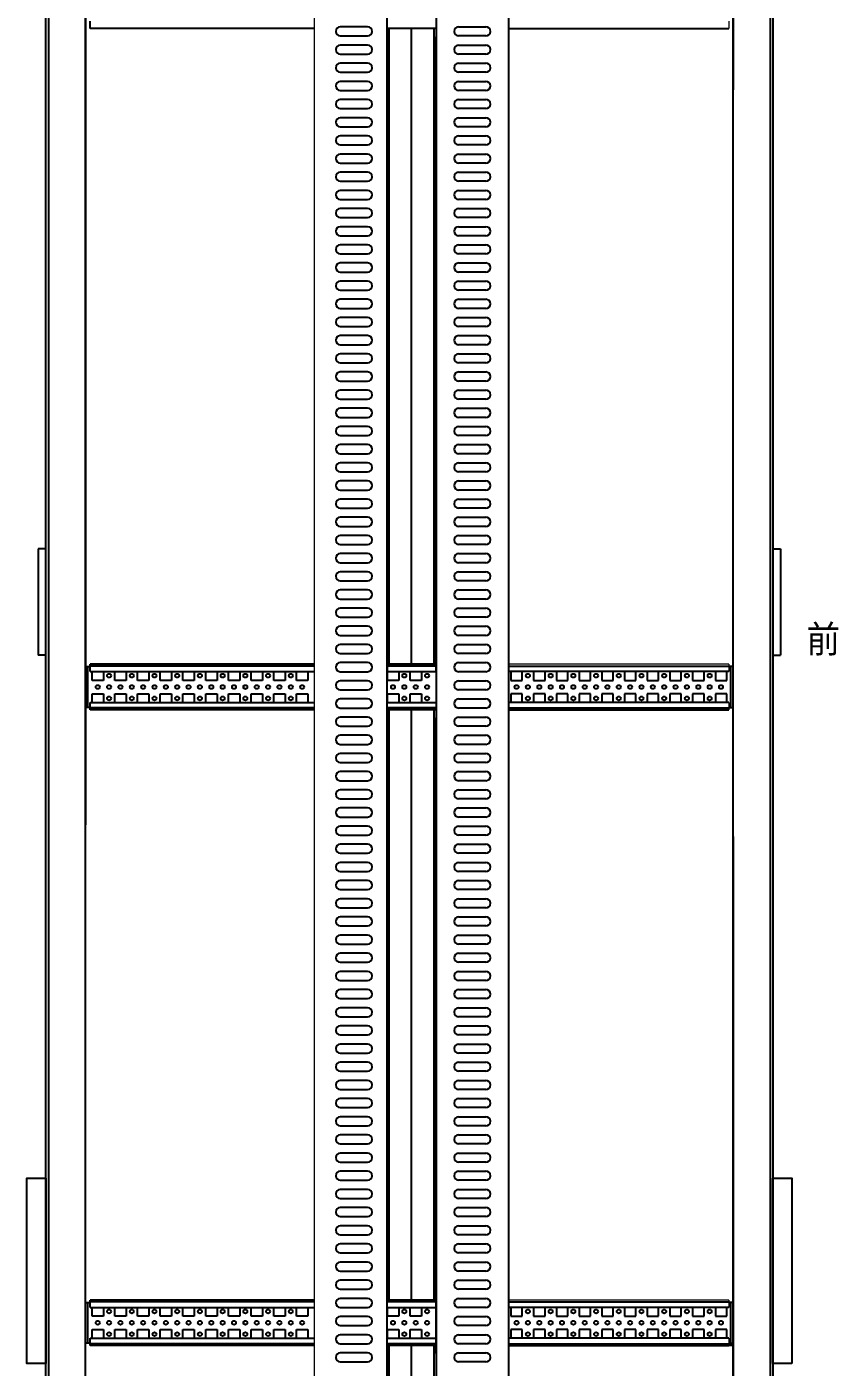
# Model space of a CAD drawing. Extents: x 81444 to 119867, y -54816 to -29062.
# Drawn here: x 103275 to 104168, y -31572 to -30096 of the extents above; entities that cross this region are included whole.
import ezdxf

# ---------------------------------------------------------------- set-up
doc = ezdxf.new("R2010")
doc.units = 0
doc.header["$LTSCALE"] = 100
doc.header["$MEASUREMENT"] = 0
doc.layers.add('CLOUD_LAYER', color=6, linetype='Continuous')
doc.layers.add('PANEL', color=7, linetype='Continuous')
doc.layers.add('细实线', color=7, linetype='Continuous', lineweight=20)
doc.styles.add('HZ', font='arial.ttf', dxfattribs={"width": 0.7})

msp = doc.modelspace()

# ---------------------------------------------------------------- linework, layer by layer
at = {"color": 7, "linetype": 'Continuous'}
for p, q in [((103671.6, -31604.2), (103671.6, -29859.2)), ((103344.7, -30098.2), (103344.7, -30090.2)), ((103523.7, -30098.2), (103344.7, -30098.2)), ((103591.6, -30098.2), (103523.7, -30098.2)), ((103650.2, -30096.3), (103620.2, -30096.3)), ((103620.2, -30106.3), (103650.2, -30106.3)), ((103725.6, -30098.2), (103671.6, -30098.2)), ((103671.6, -30107.2), (103671.6, -30807.2)), ((103673.6, -30098.2), (103673.6, -30798.2)), ((103698.6, -30798.2), (103698.6, -30098.2)), ((103698.6, -30798.2), (103698.6, -30098.2)), ((103723.6, -30798.2), (103723.6, -30098.2)), ((103725.6, -30807.2), (103725.6, -30107.2)), ((103750.4, -30096.3), (103780.4, -30096.3)), ((103780.4, -30106.3), (103750.4, -30106.3)), ((103805.6, -30098.2), (104047.8, -30098.2)), ((103650.2, -30116.3), (103620.2, -30116.3)), ((103750.4, -30116.3), (103780.4, -30116.3)), ((103620.2, -30126.3), (103650.2, -30126.3)), ((103650.2, -30136.3), (103620.2, -30136.3)), ((103780.4, -30126.3), (103750.4, -30126.3)), ((103750.4, -30136.3), (103780.4, -30136.3)), ((103620.2, -30146.3), (103650.2, -30146.3)), ((103780.4, -30146.3), (103750.4, -30146.3)), ((103650.2, -30156.3), (103620.2, -30156.3)), ((103620.2, -30166.3), (103650.2, -30166.3)), ((103750.4, -30156.3), (103780.4, -30156.3)), ((103780.4, -30166.3), (103750.4, -30166.3)), ((103650.2, -30176.3), (103620.2, -30176.3)), ((103750.4, -30176.3), (103780.4, -30176.3)), ((103620.2, -30186.3), (103650.2, -30186.3)), ((103780.4, -30186.3), (103750.4, -30186.3)), ((103650.2, -30196.3), (103620.2, -30196.3)), ((103620.2, -30206.3), (103650.2, -30206.3)), ((103750.4, -30196.3), (103780.4, -30196.3)), ((103780.4, -30206.3), (103750.4, -30206.3)), ((103650.2, -30216.3), (103620.2, -30216.3)), ((103750.4, -30216.3), (103780.4, -30216.3)), ((103620.2, -30226.3), (103650.2, -30226.3)), ((103650.2, -30236.3), (103620.2, -30236.3)), ((103780.4, -30226.3), (103750.4, -30226.3)), ((103750.4, -30236.3), (103780.4, -30236.3)), ((103620.2, -30246.3), (103650.2, -30246.3)), ((103780.4, -30246.3), (103750.4, -30246.3)), ((103650.2, -30256.3), (103620.2, -30256.3)), ((103620.2, -30266.3), (103650.2, -30266.3)), ((103750.4, -30256.3), (103780.4, -30256.3)), ((103780.4, -30266.3), (103750.4, -30266.3)), ((103650.2, -30276.3), (103620.2, -30276.3)), ((103750.4, -30276.3), (103780.4, -30276.3)), ((103620.2, -30286.3), (103650.2, -30286.3)), ((103650.2, -30296.3), (103620.2, -30296.3)), ((103780.4, -30286.3), (103750.4, -30286.3)), ((103750.4, -30296.3), (103780.4, -30296.3)), ((103620.2, -30306.3), (103650.2, -30306.3)), ((103780.4, -30306.3), (103750.4, -30306.3)), ((103650.2, -30316.3), (103620.2, -30316.3)), ((103620.2, -30326.3), (103650.2, -30326.3)), ((103750.4, -30316.3), (103780.4, -30316.3)), ((103780.4, -30326.3), (103750.4, -30326.3)), ((103650.2, -30336.3), (103620.2, -30336.3)), ((103750.4, -30336.3), (103780.4, -30336.3)), ((103620.2, -30346.3), (103650.2, -30346.3)), ((103650.2, -30356.3), (103620.2, -30356.3)), ((103780.4, -30346.3), (103750.4, -30346.3)), ((103750.4, -30356.3), (103780.4, -30356.3)), ((103620.2, -30366.3), (103650.2, -30366.3)), ((103780.4, -30366.3), (103750.4, -30366.3)), ((103650.2, -30376.3), (103620.2, -30376.3)), ((103620.2, -30386.3), (103650.2, -30386.3)), ((103750.4, -30376.3), (103780.4, -30376.3)), ((103780.4, -30386.3), (103750.4, -30386.3)), ((103650.2, -30396.3), (103620.2, -30396.3)), ((103750.4, -30396.3), (103780.4, -30396.3)), ((103620.2, -30406.3), (103650.2, -30406.3)), ((103650.2, -30416.3), (103620.2, -30416.3)), ((103780.4, -30406.3), (103750.4, -30406.3)), ((103750.4, -30416.3), (103780.4, -30416.3)), ((103620.2, -30426.3), (103650.2, -30426.3)), ((103780.4, -30426.3), (103750.4, -30426.3)), ((103650.2, -30436.3), (103620.2, -30436.3)), ((103620.2, -30446.3), (103650.2, -30446.3)), ((103750.4, -30436.3), (103780.4, -30436.3)), ((103780.4, -30446.3), (103750.4, -30446.3)), ((103650.2, -30456.3), (103620.2, -30456.3)), ((103750.4, -30456.3), (103780.4, -30456.3)), ((103620.2, -30466.3), (103650.2, -30466.3)), ((103650.2, -30476.3), (103620.2, -30476.3)), ((103780.4, -30466.3), (103750.4, -30466.3)), ((103750.4, -30476.3), (103780.4, -30476.3)), ((103620.2, -30486.3), (103650.2, -30486.3)), ((103780.4, -30486.3), (103750.4, -30486.3)), ((103650.2, -30496.3), (103620.2, -30496.3)), ((103750.4, -30496.3), (103780.4, -30496.3)), ((103620.2, -30506.3), (103650.2, -30506.3)), ((103650.2, -30516.3), (103620.2, -30516.3)), ((103780.4, -30506.3), (103750.4, -30506.3)), ((103750.4, -30516.3), (103780.4, -30516.3)), ((103620.2, -30526.3), (103650.2, -30526.3)), ((103780.4, -30526.3), (103750.4, -30526.3)), ((103650.2, -30536.3), (103620.2, -30536.3)), ((103620.2, -30546.3), (103650.2, -30546.3)), ((103750.4, -30536.3), (103780.4, -30536.3)), ((103780.4, -30546.3), (103750.4, -30546.3)), ((103650.2, -30556.3), (103620.2, -30556.3)), ((103750.4, -30556.3), (103780.4, -30556.3)), ((103620.2, -30566.3), (103650.2, -30566.3)), ((103650.2, -30576.3), (103620.2, -30576.3)), ((103780.4, -30566.3), (103750.4, -30566.3)), ((103750.4, -30576.3), (103780.4, -30576.3)), ((103620.2, -30586.3), (103650.2, -30586.3)), ((103780.4, -30586.3), (103750.4, -30586.3)), ((103650.2, -30596.3), (103620.2, -30596.3)), ((103620.2, -30606.3), (103650.2, -30606.3)), ((103750.4, -30596.3), (103780.4, -30596.3)), ((103780.4, -30606.3), (103750.4, -30606.3)), ((103650.2, -30616.3), (103620.2, -30616.3)), ((103750.4, -30616.3), (103780.4, -30616.3)), ((103620.2, -30626.3), (103650.2, -30626.3)), ((103650.2, -30636.3), (103620.2, -30636.3)), ((103780.4, -30626.3), (103750.4, -30626.3)), ((103750.4, -30636.3), (103780.4, -30636.3)), ((103620.2, -30646.3), (103650.2, -30646.3)), ((103780.4, -30646.3), (103750.4, -30646.3)), ((103650.2, -30656.3), (103620.2, -30656.3)), ((103620.2, -30666.3), (103650.2, -30666.3)), ((103750.4, -30656.3), (103780.4, -30656.3)), ((103780.4, -30666.3), (103750.4, -30666.3)), ((103650.2, -30676.3), (103620.2, -30676.3)), ((103750.4, -30676.3), (103780.4, -30676.3)), ((103620.2, -30686.3), (103650.2, -30686.3)), ((103650.2, -30696.3), (103620.2, -30696.3)), ((103780.4, -30686.3), (103750.4, -30686.3)), ((103750.4, -30696.3), (103780.4, -30696.3)), ((103620.2, -30706.3), (103650.2, -30706.3)), ((103780.4, -30706.3), (103750.4, -30706.3)), ((103650.2, -30716.3), (103620.2, -30716.3)), ((103620.2, -30726.3), (103650.2, -30726.3)), ((103750.4, -30716.3), (103780.4, -30716.3)), ((103780.4, -30726.3), (103750.4, -30726.3)), ((103650.2, -30736.3), (103620.2, -30736.3)), ((103750.4, -30736.3), (103780.4, -30736.3)), ((103620.2, -30746.3), (103650.2, -30746.3)), ((103650.2, -30756.3), (103620.2, -30756.3)), ((103780.4, -30746.3), (103750.4, -30746.3)), ((103750.4, -30756.3), (103780.4, -30756.3)), ((103620.2, -30766.3), (103650.2, -30766.3)), ((103780.4, -30766.3), (103750.4, -30766.3)), ((103650.2, -30776.3), (103620.2, -30776.3)), ((103620.2, -30786.3), (103650.2, -30786.3)), ((103750.4, -30776.3), (103780.4, -30776.3)), ((103780.4, -30786.3), (103750.4, -30786.3)), ((103339.7, -30800.7), (103344.7, -30800.7)), ((103342.2, -30845.7), (103342.2, -30800.7)), ((103523.7, -30798.2), (103344.7, -30798.2)), ((103344.7, -30806.2), (103344.7, -30798.2)), ((103523.7, -30800.2), (103344.7, -30800.2)), ((103591.6, -30798.2), (103523.7, -30798.2)), ((103591.6, -30800.2), (103523.7, -30800.2)), ((103650.2, -30796.3), (103620.2, -30796.3)), ((103725.6, -30798.2), (103671.6, -30798.2)), ((103725.6, -30800.2), (103671.6, -30800.2)), ((103750.4, -30796.3), (103780.4, -30796.3)), ((103805.6, -30800.2), (104047.8, -30800.2)), ((104052.7, -30800.7), (104047.7, -30800.7)), ((104050.2, -30845.7), (104050.2, -30800.7)), ((103344.7, -30806.2), (103523.7, -30806.2)), ((103347, -30816), (103347, -30806.2)), ((103359.5, -30816), (103347, -30816)), ((103359.5, -30806.2), (103359.5, -30816)), ((103372, -30816), (103372, -30806.2)), ((103384.5, -30816), (103372, -30816)), ((103384.5, -30806.2), (103384.5, -30816)), ((103397, -30816), (103397, -30806.2)), ((103409.5, -30816), (103397, -30816)), ((103409.5, -30806.2), (103409.5, -30816)), ((103422, -30816), (103422, -30806.2)), ((103434.5, -30816), (103422, -30816)), ((103434.5, -30806.2), (103434.5, -30816)), ((103447, -30816), (103447, -30806.2)), ((103459.5, -30816), (103447, -30816)), ((103459.5, -30806.2), (103459.5, -30816)), ((103472, -30816), (103472, -30806.2)), ((103484.5, -30816), (103472, -30816)), ((103484.5, -30806.2), (103484.5, -30816)), ((103497, -30816), (103497, -30806.2)), ((103509.5, -30816), (103497, -30816)), ((103509.5, -30806.2), (103509.5, -30816)), ((103522, -30816), (103522, -30806.2)), ((103534.5, -30816), (103522, -30816)), ((103523.7, -30806.2), (103591.6, -30806.2)), ((103534.5, -30806.2), (103534.5, -30816)), ((103547, -30816), (103547, -30806.2)), ((103559.5, -30816), (103547, -30816)), ((103559.5, -30806.2), (103559.5, -30816)), ((103572, -30816), (103572, -30806.2)), ((103584.5, -30816), (103572, -30816)), ((103584.5, -30806.2), (103584.5, -30816)), ((103620.2, -30806.3), (103650.2, -30806.3)), ((103671.6, -30806.2), (103725.6, -30806.2)), ((103672, -30816), (103672, -30806.2)), ((103684.5, -30816), (103672, -30816)), ((103684.5, -30806.2), (103684.5, -30816)), ((103697, -30816), (103697, -30806.2)), ((103709.5, -30816), (103697, -30816)), ((103709.5, -30806.2), (103709.5, -30816)), ((103780.4, -30806.3), (103750.4, -30806.3)), ((104047.7, -30806.2), (103805.6, -30806.2)), ((103808, -30806.2), (103808, -30816)), ((103808, -30816), (103820.5, -30816)), ((103820.5, -30816), (103820.5, -30806.2)), ((103833, -30806.2), (103833, -30816)), ((103833, -30816), (103845.5, -30816)), ((103845.5, -30816), (103845.5, -30806.2)), ((103858, -30806.2), (103858, -30816)), ((103858, -30816), (103870.5, -30816)), ((103870.5, -30816), (103870.5, -30806.2)), ((103883, -30806.2), (103883, -30816)), ((103883, -30816), (103895.5, -30816)), ((103895.5, -30816), (103895.5, -30806.2)), ((103908, -30806.2), (103908, -30816)), ((103908, -30816), (103920.5, -30816)), ((103920.5, -30816), (103920.5, -30806.2)), ((103933, -30806.2), (103933, -30816)), ((103933, -30816), (103945.5, -30816)), ((103945.5, -30816), (103945.5, -30806.2)), ((103958, -30806.2), (103958, -30816)), ((103958, -30816), (103970.5, -30816)), ((103970.5, -30816), (103970.5, -30806.2)), ((103983, -30806.2), (103983, -30816)), ((103983, -30816), (103995.5, -30816)), ((103995.5, -30816), (103995.5, -30806.2)), ((104008, -30806.2), (104008, -30816)), ((104008, -30816), (104020.5, -30816)), ((104020.5, -30816), (104020.5, -30806.2)), ((104033, -30806.2), (104033, -30816)), ((104033, -30816), (104045.5, -30816)), ((104045.5, -30816), (104045.5, -30806.2)), ((103347, -30830.5), (103359.5, -30830.5)), ((103347, -30840.2), (103347, -30830.5)), ((103359.5, -30830.5), (103359.5, -30840.2)), ((103372, -30830.5), (103384.5, -30830.5)), ((103372, -30840.2), (103372, -30830.5)), ((103384.5, -30830.5), (103384.5, -30840.2)), ((103397, -30830.5), (103409.5, -30830.5)), ((103397, -30840.2), (103397, -30830.5)), ((103409.5, -30830.5), (103409.5, -30840.2)), ((103422, -30830.5), (103434.5, -30830.5)), ((103422, -30840.2), (103422, -30830.5)), ((103434.5, -30830.5), (103434.5, -30840.2)), ((103447, -30830.5), (103459.5, -30830.5)), ((103447, -30840.2), (103447, -30830.5)), ((103459.5, -30830.5), (103459.5, -30840.2)), ((103472, -30830.5), (103484.5, -30830.5)), ((103472, -30840.2), (103472, -30830.5)), ((103484.5, -30830.5), (103484.5, -30840.2)), ((103497, -30830.5), (103509.5, -30830.5)), ((103497, -30840.2), (103497, -30830.5)), ((103509.5, -30830.5), (103509.5, -30840.2)), ((103513.7, -30822.5), (103513.7, -30824)), ((103516.6, -30825.2), (103514.9, -30825.2)), ((103522, -30830.5), (103534.5, -30830.5)), ((103522, -30840.2), (103522, -30830.5)), ((103534.5, -30830.5), (103534.5, -30840.2)), ((103547, -30830.5), (103559.5, -30830.5)), ((103547, -30840.2), (103547, -30830.5)), ((103559.5, -30830.5), (103559.5, -30840.2)), ((103572, -30830.5), (103584.5, -30830.5)), ((103572, -30840.2), (103572, -30830.5)), ((103584.5, -30830.5), (103584.5, -30840.2)), ((103650.2, -30816.3), (103620.2, -30816.3)), ((103620.2, -30826.3), (103650.2, -30826.3)), ((103672, -30830.5), (103684.5, -30830.5)), ((103672, -30840.2), (103672, -30830.5)), ((103684.5, -30830.5), (103684.5, -30840.2)), ((103697, -30830.5), (103709.5, -30830.5)), ((103697, -30840.2), (103697, -30830.5)), ((103709.5, -30830.5), (103709.5, -30840.2)), ((103750.4, -30816.3), (103780.4, -30816.3)), ((103780.4, -30826.3), (103750.4, -30826.3)), ((103820.5, -30830.5), (103808, -30830.5)), ((103808, -30830.5), (103808, -30840.2)), ((103820.5, -30840.2), (103820.5, -30830.5)), ((103845.5, -30830.5), (103833, -30830.5)), ((103833, -30830.5), (103833, -30840.2)), ((103845.5, -30840.2), (103845.5, -30830.5)), ((103870.5, -30830.5), (103858, -30830.5)), ((103858, -30830.5), (103858, -30840.2)), ((103870.5, -30840.2), (103870.5, -30830.5)), ((103895.5, -30830.5), (103883, -30830.5)), ((103883, -30830.5), (103883, -30840.2)), ((103895.5, -30840.2), (103895.5, -30830.5)), ((103920.5, -30830.5), (103908, -30830.5)), ((103908, -30830.5), (103908, -30840.2)), ((103920.5, -30840.2), (103920.5, -30830.5)), ((103945.5, -30830.5), (103933, -30830.5)), ((103933, -30830.5), (103933, -30840.2)), ((103945.5, -30840.2), (103945.5, -30830.5)), ((103970.5, -30830.5), (103958, -30830.5)), ((103958, -30830.5), (103958, -30840.2)), ((103970.5, -30840.2), (103970.5, -30830.5)), ((103995.5, -30830.5), (103983, -30830.5)), ((103983, -30830.5), (103983, -30840.2)), ((103995.5, -30840.2), (103995.5, -30830.5)), ((104020.5, -30830.5), (104008, -30830.5)), ((104008, -30830.5), (104008, -30840.2)), ((104020.5, -30840.2), (104020.5, -30830.5)), ((104045.5, -30830.5), (104033, -30830.5)), ((104033, -30830.5), (104033, -30840.2)), ((104045.5, -30840.2), (104045.5, -30830.5)), ((103344.7, -30840.2), (103523.7, -30840.2)), ((103344.7, -30848.2), (103344.7, -30840.2)), ((103523.7, -30840.2), (103591.6, -30840.2)), ((103650.2, -30836.3), (103620.2, -30836.3)), ((103671.6, -30840.2), (103725.6, -30840.2)), ((103750.4, -30836.3), (103780.4, -30836.3)), ((104047.7, -30840.2), (103805.6, -30840.2)), ((103344.7, -30845.7), (103339.7, -30845.7)), ((103523.7, -30846.2), (103344.7, -30846.2)), ((103523.7, -30848.2), (103344.7, -30848.2)), ((103591.6, -30846.2), (103523.7, -30846.2)), ((103591.6, -30848.2), (103523.7, -30848.2)), ((103620.2, -30846.3), (103650.2, -30846.3)), ((103650.2, -30856.3), (103620.2, -30856.3)), ((103725.6, -30846.2), (103671.6, -30846.2)), ((103725.6, -30848.2), (103671.6, -30848.2)), ((103673.6, -30848.2), (103673.6, -31498.2)), ((103698.6, -31498.2), (103698.6, -30848.2)), ((103723.6, -31498.2), (103723.6, -30848.2)), ((103725.6, -31557.2), (103725.6, -30857.2)), ((103780.4, -30846.3), (103750.4, -30846.3)), ((103750.4, -30856.3), (103780.4, -30856.3)), ((103805.6, -30846.2), (104047.8, -30846.2)), ((103805.6, -30848.2), (104047.8, -30848.2)), ((104047.7, -30845.7), (104052.7, -30845.7)), ((103620.2, -30866.3), (103650.2, -30866.3)), ((103780.4, -30866.3), (103750.4, -30866.3)), ((103650.2, -30876.3), (103620.2, -30876.3)), ((103620.2, -30886.3), (103650.2, -30886.3)), ((103750.4, -30876.3), (103780.4, -30876.3)), ((103780.4, -30886.3), (103750.4, -30886.3)), ((103650.2, -30896.3), (103620.2, -30896.3)), ((103698.6, -31498.2), (103698.6, -30904.2)), ((103750.4, -30896.3), (103780.4, -30896.3)), ((103620.2, -30906.3), (103650.2, -30906.3)), ((103650.2, -30916.3), (103620.2, -30916.3)), ((103780.4, -30906.3), (103750.4, -30906.3)), ((103750.4, -30916.3), (103780.4, -30916.3)), ((103620.2, -30926.3), (103650.2, -30926.3)), ((103780.4, -30926.3), (103750.4, -30926.3)), ((103650.2, -30936.3), (103620.2, -30936.3)), ((103620.2, -30946.3), (103650.2, -30946.3)), ((103750.4, -30936.3), (103780.4, -30936.3)), ((103780.4, -30946.3), (103750.4, -30946.3)), ((103650.2, -30956.3), (103620.2, -30956.3)), ((103750.4, -30956.3), (103780.4, -30956.3)), ((103620.2, -30966.3), (103650.2, -30966.3)), ((103650.2, -30976.3), (103620.2, -30976.3)), ((103780.4, -30966.3), (103750.4, -30966.3)), ((103750.4, -30976.3), (103780.4, -30976.3)), ((103620.2, -30986.3), (103650.2, -30986.3)), ((103780.4, -30986.3), (103750.4, -30986.3)), ((103650.2, -30996.3), (103620.2, -30996.3)), ((103620.2, -31006.3), (103650.2, -31006.3)), ((103750.4, -30996.3), (103780.4, -30996.3)), ((103780.4, -31006.3), (103750.4, -31006.3)), ((103650.2, -31016.3), (103620.2, -31016.3)), ((103750.4, -31016.3), (103780.4, -31016.3)), ((103620.2, -31026.3), (103650.2, -31026.3)), ((103650.2, -31036.3), (103620.2, -31036.3)), ((103780.4, -31026.3), (103750.4, -31026.3)), ((103750.4, -31036.3), (103780.4, -31036.3)), ((103620.2, -31046.3), (103650.2, -31046.3)), ((103780.4, -31046.3), (103750.4, -31046.3)), ((103650.2, -31056.3), (103620.2, -31056.3)), ((103620.2, -31066.3), (103650.2, -31066.3)), ((103750.4, -31056.3), (103780.4, -31056.3)), ((103780.4, -31066.3), (103750.4, -31066.3)), ((103650.2, -31076.3), (103620.2, -31076.3)), ((103750.4, -31076.3), (103780.4, -31076.3)), ((103620.2, -31086.3), (103650.2, -31086.3)), ((103650.2, -31096.3), (103620.2, -31096.3)), ((103780.4, -31086.3), (103750.4, -31086.3)), ((103750.4, -31096.3), (103780.4, -31096.3)), ((103620.2, -31106.3), (103650.2, -31106.3)), ((103780.4, -31106.3), (103750.4, -31106.3)), ((103650.2, -31116.3), (103620.2, -31116.3)), ((103750.4, -31116.3), (103780.4, -31116.3)), ((103620.2, -31126.3), (103650.2, -31126.3)), ((103650.2, -31136.3), (103620.2, -31136.3)), ((103780.4, -31126.3), (103750.4, -31126.3)), ((103750.4, -31136.3), (103780.4, -31136.3)), ((103620.2, -31146.3), (103650.2, -31146.3)), ((103780.4, -31146.3), (103750.4, -31146.3)), ((103650.2, -31156.3), (103620.2, -31156.3)), ((103620.2, -31166.3), (103650.2, -31166.3)), ((103750.4, -31156.3), (103780.4, -31156.3)), ((103780.4, -31166.3), (103750.4, -31166.3)), ((103650.2, -31176.3), (103620.2, -31176.3)), ((103750.4, -31176.3), (103780.4, -31176.3)), ((103620.2, -31186.3), (103650.2, -31186.3)), ((103650.2, -31196.3), (103620.2, -31196.3)), ((103780.4, -31186.3), (103750.4, -31186.3)), ((103750.4, -31196.3), (103780.4, -31196.3)), ((103620.2, -31206.3), (103650.2, -31206.3)), ((103780.4, -31206.3), (103750.4, -31206.3)), ((103650.2, -31216.3), (103620.2, -31216.3)), ((103620.2, -31226.3), (103650.2, -31226.3)), ((103750.4, -31216.3), (103780.4, -31216.3)), ((103780.4, -31226.3), (103750.4, -31226.3)), ((103650.2, -31236.3), (103620.2, -31236.3)), ((103750.4, -31236.3), (103780.4, -31236.3)), ((103620.2, -31246.3), (103650.2, -31246.3)), ((103650.2, -31256.3), (103620.2, -31256.3)), ((103780.4, -31246.3), (103750.4, -31246.3)), ((103750.4, -31256.3), (103780.4, -31256.3)), ((103620.2, -31266.3), (103650.2, -31266.3)), ((103780.4, -31266.3), (103750.4, -31266.3)), ((103650.2, -31276.3), (103620.2, -31276.3)), ((103620.2, -31286.3), (103650.2, -31286.3)), ((103750.4, -31276.3), (103780.4, -31276.3)), ((103780.4, -31286.3), (103750.4, -31286.3)), ((103650.2, -31296.3), (103620.2, -31296.3)), ((103750.4, -31296.3), (103780.4, -31296.3)), ((103620.2, -31306.3), (103650.2, -31306.3)), ((103650.2, -31316.3), (103620.2, -31316.3)), ((103780.4, -31306.3), (103750.4, -31306.3)), ((103750.4, -31316.3), (103780.4, -31316.3)), ((103620.2, -31326.3), (103650.2, -31326.3)), ((103780.4, -31326.3), (103750.4, -31326.3)), ((103650.2, -31336.3), (103620.2, -31336.3)), ((103620.2, -31346.3), (103650.2, -31346.3)), ((103750.4, -31336.3), (103780.4, -31336.3)), ((103780.4, -31346.3), (103750.4, -31346.3)), ((103650.2, -31356.3), (103620.2, -31356.3)), ((103750.4, -31356.3), (103780.4, -31356.3)), ((103620.2, -31366.3), (103650.2, -31366.3)), ((103650.2, -31376.3), (103620.2, -31376.3)), ((103780.4, -31366.3), (103750.4, -31366.3)), ((103750.4, -31376.3), (103780.4, -31376.3)), ((103620.2, -31386.3), (103650.2, -31386.3)), ((103780.4, -31386.3), (103750.4, -31386.3)), ((103650.2, -31396.3), (103620.2, -31396.3)), ((103620.2, -31406.3), (103650.2, -31406.3)), ((103750.4, -31396.3), (103780.4, -31396.3)), ((103780.4, -31406.3), (103750.4, -31406.3)), ((103650.2, -31416.3), (103620.2, -31416.3)), ((103750.4, -31416.3), (103780.4, -31416.3)), ((103620.2, -31426.3), (103650.2, -31426.3)), ((103780.4, -31426.3), (103750.4, -31426.3)), ((103650.2, -31436.3), (103620.2, -31436.3)), ((103620.2, -31446.3), (103650.2, -31446.3)), ((103750.4, -31436.3), (103780.4, -31436.3)), ((103780.4, -31446.3), (103750.4, -31446.3)), ((103650.2, -31456.3), (103620.2, -31456.3)), ((103750.4, -31456.3), (103780.4, -31456.3)), ((103620.2, -31466.3), (103650.2, -31466.3)), ((103650.2, -31476.3), (103620.2, -31476.3)), ((103780.4, -31466.3), (103750.4, -31466.3)), ((103750.4, -31476.3), (103780.4, -31476.3)), ((103620.2, -31486.3), (103650.2, -31486.3)), ((103780.4, -31486.3), (103750.4, -31486.3)), ((103339.7, -31500.7), (103344.7, -31500.7)), ((103342.2, -31545.7), (103342.2, -31500.7)), ((103523.7, -31498.2), (103344.7, -31498.2)), ((103344.7, -31506.2), (103344.7, -31498.2)), ((103523.7, -31500.2), (103344.7, -31500.2)), ((103344.7, -31506.2), (103523.7, -31506.2)), ((103347, -31516), (103347, -31506.2)), ((103359.5, -31506.2), (103359.5, -31516)), ((103372, -31516), (103372, -31506.2)), ((103384.5, -31506.2), (103384.5, -31516)), ((103397, -31516), (103397, -31506.2)), ((103409.5, -31506.2), (103409.5, -31516)), ((103422, -31516), (103422, -31506.2)), ((103434.5, -31506.2), (103434.5, -31516)), ((103447, -31516), (103447, -31506.2)), ((103459.5, -31506.2), (103459.5, -31516)), ((103472, -31516), (103472, -31506.2)), ((103484.5, -31506.2), (103484.5, -31516)), ((103497, -31516), (103497, -31506.2)), ((103509.5, -31506.2), (103509.5, -31516)), ((103522, -31516), (103522, -31506.2)), ((103591.6, -31498.2), (103523.7, -31498.2)), ((103591.6, -31500.2), (103523.7, -31500.2)), ((103523.7, -31506.2), (103591.6, -31506.2)), ((103534.5, -31506.2), (103534.5, -31516)), ((103547, -31516), (103547, -31506.2)), ((103559.5, -31506.2), (103559.5, -31516)), ((103572, -31516), (103572, -31506.2)), ((103584.5, -31506.2), (103584.5, -31516)), ((103650.2, -31496.3), (103620.2, -31496.3)), ((103620.2, -31506.3), (103650.2, -31506.3)), ((103725.6, -31498.2), (103671.6, -31498.2)), ((103725.6, -31500.2), (103671.6, -31500.2)), ((103671.6, -31506.2), (103725.6, -31506.2)), ((103672, -31516), (103672, -31506.2)), ((103684.5, -31506.2), (103684.5, -31516)), ((103697, -31516), (103697, -31506.2)), ((103709.5, -31506.2), (103709.5, -31516)), ((103750.4, -31496.3), (103780.4, -31496.3)), ((103780.4, -31506.3), (103750.4, -31506.3)), ((103805.6, -31500.2), (104047.8, -31500.2)), ((104047.7, -31506.2), (103805.6, -31506.2)), ((103808, -31506.2), (103808, -31516)), ((103820.5, -31516), (103820.5, -31506.2)), ((103833, -31506.2), (103833, -31516)), ((103845.5, -31516), (103845.5, -31506.2)), ((103858, -31506.2), (103858, -31516)), ((103870.5, -31516), (103870.5, -31506.2)), ((103883, -31506.2), (103883, -31516)), ((103895.5, -31516), (103895.5, -31506.2)), ((103908, -31506.2), (103908, -31516)), ((103920.5, -31516), (103920.5, -31506.2)), ((103933, -31506.2), (103933, -31516)), ((103945.5, -31516), (103945.5, -31506.2)), ((103958, -31506.2), (103958, -31516)), ((103970.5, -31516), (103970.5, -31506.2)), ((103983, -31506.2), (103983, -31516)), ((103995.5, -31516), (103995.5, -31506.2)), ((104008, -31506.2), (104008, -31516)), ((104020.5, -31516), (104020.5, -31506.2)), ((104033, -31506.2), (104033, -31516)), ((104045.5, -31516), (104045.5, -31506.2)), ((104052.7, -31500.7), (104047.7, -31500.7)), ((104050.2, -31545.7), (104050.2, -31500.7)), ((103359.5, -31516), (103347, -31516)), ((103384.5, -31516), (103372, -31516)), ((103409.5, -31516), (103397, -31516)), ((103434.5, -31516), (103422, -31516)), ((103459.5, -31516), (103447, -31516)), ((103484.5, -31516), (103472, -31516)), ((103509.5, -31516), (103497, -31516)), ((103513.7, -31522.5), (103513.7, -31524)), ((103534.5, -31516), (103522, -31516)), ((103559.5, -31516), (103547, -31516)), ((103584.5, -31516), (103572, -31516)), ((103650.2, -31516.3), (103620.2, -31516.3)), ((103684.5, -31516), (103672, -31516)), ((103709.5, -31516), (103697, -31516)), ((103750.4, -31516.3), (103780.4, -31516.3)), ((103808, -31516), (103820.5, -31516)), ((103833, -31516), (103845.5, -31516)), ((103858, -31516), (103870.5, -31516)), ((103883, -31516), (103895.5, -31516)), ((103908, -31516), (103920.5, -31516)), ((103933, -31516), (103945.5, -31516)), ((103958, -31516), (103970.5, -31516)), ((103983, -31516), (103995.5, -31516)), ((104008, -31516), (104020.5, -31516)), ((104033, -31516), (104045.5, -31516)), ((103347, -31530.5), (103359.5, -31530.5)), ((103347, -31540.2), (103347, -31530.5)), ((103359.5, -31530.5), (103359.5, -31540.2)), ((103372, -31530.5), (103384.5, -31530.5)), ((103372, -31540.2), (103372, -31530.5)), ((103384.5, -31530.5), (103384.5, -31540.2)), ((103397, -31530.5), (103409.5, -31530.5)), ((103397, -31540.2), (103397, -31530.5)), ((103409.5, -31530.5), (103409.5, -31540.2)), ((103422, -31530.5), (103434.5, -31530.5)), ((103422, -31540.2), (103422, -31530.5)), ((103434.5, -31530.5), (103434.5, -31540.2)), ((103447, -31530.5), (103459.5, -31530.5)), ((103447, -31540.2), (103447, -31530.5)), ((103459.5, -31530.5), (103459.5, -31540.2)), ((103472, -31530.5), (103484.5, -31530.5)), ((103472, -31540.2), (103472, -31530.5)), ((103484.5, -31530.5), (103484.5, -31540.2)), ((103497, -31530.5), (103509.5, -31530.5)), ((103497, -31540.2), (103497, -31530.5)), ((103509.5, -31530.5), (103509.5, -31540.2)), ((103516.6, -31525.2), (103514.9, -31525.2)), ((103522, -31530.5), (103534.5, -31530.5)), ((103522, -31540.2), (103522, -31530.5)), ((103534.5, -31530.5), (103534.5, -31540.2)), ((103547, -31530.5), (103559.5, -31530.5)), ((103547, -31540.2), (103547, -31530.5)), ((103559.5, -31530.5), (103559.5, -31540.2)), ((103572, -31530.5), (103584.5, -31530.5)), ((103572, -31540.2), (103572, -31530.5)), ((103584.5, -31530.5), (103584.5, -31540.2)), ((103620.2, -31526.3), (103650.2, -31526.3)), ((103650.2, -31536.3), (103620.2, -31536.3)), ((103672, -31530.5), (103684.5, -31530.5)), ((103672, -31540.2), (103672, -31530.5)), ((103684.5, -31530.5), (103684.5, -31540.2)), ((103697, -31530.5), (103709.5, -31530.5)), ((103697, -31540.2), (103697, -31530.5)), ((103709.5, -31530.5), (103709.5, -31540.2)), ((103780.4, -31526.3), (103750.4, -31526.3)), ((103750.4, -31536.3), (103780.4, -31536.3)), ((103820.5, -31530.5), (103808, -31530.5)), ((103808, -31530.5), (103808, -31540.2)), ((103820.5, -31540.2), (103820.5, -31530.5)), ((103845.5, -31530.5), (103833, -31530.5)), ((103833, -31530.5), (103833, -31540.2)), ((103845.5, -31540.2), (103845.5, -31530.5)), ((103870.5, -31530.5), (103858, -31530.5)), ((103858, -31530.5), (103858, -31540.2)), ((103870.5, -31540.2), (103870.5, -31530.5)), ((103895.5, -31530.5), (103883, -31530.5)), ((103883, -31530.5), (103883, -31540.2)), ((103895.5, -31540.2), (103895.5, -31530.5)), ((103920.5, -31530.5), (103908, -31530.5)), ((103908, -31530.5), (103908, -31540.2)), ((103920.5, -31540.2), (103920.5, -31530.5)), ((103945.5, -31530.5), (103933, -31530.5)), ((103933, -31530.5), (103933, -31540.2)), ((103945.5, -31540.2), (103945.5, -31530.5)), ((103970.5, -31530.5), (103958, -31530.5)), ((103958, -31530.5), (103958, -31540.2)), ((103970.5, -31540.2), (103970.5, -31530.5)), ((103995.5, -31530.5), (103983, -31530.5)), ((103983, -31530.5), (103983, -31540.2)), ((103995.5, -31540.2), (103995.5, -31530.5)), ((104020.5, -31530.5), (104008, -31530.5)), ((104008, -31530.5), (104008, -31540.2)), ((104020.5, -31540.2), (104020.5, -31530.5)), ((104045.5, -31530.5), (104033, -31530.5)), ((104033, -31530.5), (104033, -31540.2)), ((104045.5, -31540.2), (104045.5, -31530.5)), ((103344.7, -31545.7), (103339.7, -31545.7)), ((103344.7, -31540.2), (103523.7, -31540.2)), ((103344.7, -31548.2), (103344.7, -31540.2)), ((103523.7, -31546.2), (103344.7, -31546.2)), ((103523.7, -31548.2), (103344.7, -31548.2)), ((103523.7, -31540.2), (103591.6, -31540.2)), ((103591.6, -31546.2), (103523.7, -31546.2)), ((103591.6, -31548.2), (103523.7, -31548.2)), ((103620.2, -31546.3), (103650.2, -31546.3)), ((103671.6, -31540.2), (103725.6, -31540.2)), ((103725.6, -31546.2), (103671.6, -31546.2)), ((103725.6, -31548.2), (103671.6, -31548.2)), ((103673.6, -31548.4), (103673.6, -31604.2)), ((103698.6, -31604.2), (103698.6, -31548.2)), ((103723.6, -31604.2), (103723.6, -31548.3)), ((103780.4, -31546.3), (103750.4, -31546.3)), ((104047.7, -31540.2), (103805.6, -31540.2)), ((103805.6, -31546.2), (104047.8, -31546.2)), ((104052.7, -31548.2), (103805.6, -31548.2)), ((103805.6, -31548.2), (104047.8, -31548.2)), ((104047.7, -31545.7), (104052.7, -31545.7)), ((103650.2, -31556.3), (103620.2, -31556.3)), ((103620.2, -31566.3), (103650.2, -31566.3)), ((103750.4, -31556.3), (103780.4, -31556.3)), ((103780.4, -31566.3), (103750.4, -31566.3))]:
    msp.add_line(p, q, dxfattribs=at)
for p, q in [((103296.2, -30671.2), (103287.7, -30671.2)), ((103287.7, -30671.2), (103287.7, -30788.2)), ((104096.2, -30671.2), (104104.8, -30671.2)), ((104104.8, -30671.2), (104104.8, -30788.2)), ((103296.2, -30788.2), (103287.7, -30788.2)), ((104096.2, -30788.2), (104104.8, -30788.2)), ((103339.7, -31519.1), (103339.7, -31343.7))]:
    msp.add_line(p, q)
at = {"color": 7}
msp.add_lwpolyline([(103805.6, -29804.2), (103725.6, -29804.2), (103725.6, -31604.2), (103805.6, -31604.2)], close=True, dxfattribs=at)
at = {"color": 7, "linetype": 'Continuous'}
for centre in [(103365.7, -30810.7), (103390.7, -30810.7), (103415.7, -30810.7), (103440.7, -30810.7), (103465.7, -30810.7), (103490.7, -30810.7), (103515.7, -30810.7), (103540.7, -30810.7), (103540.7, -30810.7), (103565.7, -30810.7), (103565.7, -30810.7), (103690.7, -30810.7), (103715.7, -30810.7), (103826.7, -30810.7), (103826.7, -30810.7), (103851.7, -30810.7), (103851.7, -30810.7), (103876.7, -30810.7), (103876.7, -30810.7), (103901.7, -30810.7), (103901.7, -30810.7), (103926.7, -30810.7), (103926.7, -30810.7), (103951.7, -30810.7), (103951.7, -30810.7), (103976.7, -30810.7), (103976.7, -30810.7), (104001.7, -30810.7), (104001.7, -30810.7), (104026.7, -30810.7), (104026.7, -30810.7), (103353.2, -30823.2), (103365.7, -30823.2), (103378.2, -30823.2), (103390.7, -30823.2), (103403.2, -30823.2), (103415.7, -30823.2), (103428.2, -30823.2), (103440.7, -30823.2), (103453.2, -30823.2), (103465.7, -30823.2), (103478.2, -30823.2), (103490.7, -30823.2), (103503.2, -30823.2), (103515.7, -30823.2), (103528.2, -30823.2), (103540.7, -30823.2), (103540.7, -30823.2), (103553.2, -30823.2), (103565.7, -30823.2), (103565.7, -30823.2), (103578.2, -30823.2), (103678.2, -30823.2), (103690.7, -30823.2), (103703.2, -30823.2), (103715.7, -30823.2), (103814.2, -30823.2), (103826.7, -30823.2), (103826.7, -30823.2), (103839.2, -30823.2), (103851.7, -30823.2), (103851.7, -30823.2), (103864.2, -30823.2), (103876.7, -30823.2), (103876.7, -30823.2), (103889.2, -30823.2), (103901.7, -30823.2), (103901.7, -30823.2), (103914.2, -30823.2), (103926.7, -30823.2), (103926.7, -30823.2), (103939.2, -30823.2), (103951.7, -30823.2), (103951.7, -30823.2), (103964.2, -30823.2), (103976.7, -30823.2), (103976.7, -30823.2), (103989.2, -30823.2), (104001.7, -30823.2), (104001.7, -30823.2), (104014.2, -30823.2), (104026.7, -30823.2), (104026.7, -30823.2), (104039.2, -30823.2), (103365.7, -30835.7), (103390.7, -30835.7), (103415.7, -30835.7), (103440.7, -30835.7), (103465.7, -30835.7), (103490.7, -30835.7), (103515.7, -30835.7), (103540.7, -30835.7), (103540.7, -30835.7), (103565.7, -30835.7), (103565.7, -30835.7), (103690.7, -30835.7), (103715.7, -30835.7), (103826.7, -30835.7), (103826.7, -30835.7), (103851.7, -30835.7), (103851.7, -30835.7), (103876.7, -30835.7), (103876.7, -30835.7), (103901.7, -30835.7), (103901.7, -30835.7), (103926.7, -30835.7), (103926.7, -30835.7), (103951.7, -30835.7), (103951.7, -30835.7), (103976.7, -30835.7), (103976.7, -30835.7), (104001.7, -30835.7), (104001.7, -30835.7), (104026.7, -30835.7), (104026.7, -30835.7), (103365.7, -31510.7), (103390.7, -31510.7), (103415.7, -31510.7), (103440.7, -31510.7), (103465.7, -31510.7), (103490.7, -31510.7), (103515.7, -31510.7), (103540.7, -31510.7), (103540.7, -31510.7), (103565.7, -31510.7), (103565.7, -31510.7), (103690.7, -31510.7), (103715.7, -31510.7), (103826.7, -31510.7), (103826.7, -31510.7), (103851.7, -31510.7), (103851.7, -31510.7), (103876.7, -31510.7), (103876.7, -31510.7), (103901.7, -31510.7), (103901.7, -31510.7), (103926.7, -31510.7), (103926.7, -31510.7), (103951.7, -31510.7), (103951.7, -31510.7), (103976.7, -31510.7), (103976.7, -31510.7), (104001.7, -31510.7), (104001.7, -31510.7), (104026.7, -31510.7), (104026.7, -31510.7), (103353.2, -31523.2), (103365.7, -31523.2), (103378.2, -31523.2), (103390.7, -31523.2), (103403.2, -31523.2), (103415.7, -31523.2), (103428.2, -31523.2), (103440.7, -31523.2), (103453.2, -31523.2), (103465.7, -31523.2), (103478.2, -31523.2), (103490.7, -31523.2), (103503.2, -31523.2), (103515.7, -31523.2), (103528.2, -31523.2), (103540.7, -31523.2), (103540.7, -31523.2), (103553.2, -31523.2), (103565.7, -31523.2), (103565.7, -31523.2), (103578.2, -31523.2), (103678.2, -31523.2), (103690.7, -31523.2), (103703.2, -31523.2), (103715.7, -31523.2), (103814.2, -31523.2), (103826.7, -31523.2), (103826.7, -31523.2), (103839.2, -31523.2), (103851.7, -31523.2), (103851.7, -31523.2), (103864.2, -31523.2), (103876.7, -31523.2), (103876.7, -31523.2), (103889.2, -31523.2), (103901.7, -31523.2), (103901.7, -31523.2), (103914.2, -31523.2), (103926.7, -31523.2), (103926.7, -31523.2), (103939.2, -31523.2), (103951.7, -31523.2), (103951.7, -31523.2), (103964.2, -31523.2), (103976.7, -31523.2), (103976.7, -31523.2), (103989.2, -31523.2), (104001.7, -31523.2), (104001.7, -31523.2), (104014.2, -31523.2), (104026.7, -31523.2), (104026.7, -31523.2), (104039.2, -31523.2), (103365.7, -31535.7), (103390.7, -31535.7), (103415.7, -31535.7), (103440.7, -31535.7), (103465.7, -31535.7), (103490.7, -31535.7), (103515.7, -31535.7), (103540.7, -31535.7), (103540.7, -31535.7), (103565.7, -31535.7), (103565.7, -31535.7), (103690.7, -31535.7), (103715.7, -31535.7), (103826.7, -31535.7), (103826.7, -31535.7), (103851.7, -31535.7), (103851.7, -31535.7), (103876.7, -31535.7), (103876.7, -31535.7), (103901.7, -31535.7), (103901.7, -31535.7), (103926.7, -31535.7), (103926.7, -31535.7), (103951.7, -31535.7), (103951.7, -31535.7), (103976.7, -31535.7), (103976.7, -31535.7), (104001.7, -31535.7), (104001.7, -31535.7), (104026.7, -31535.7), (104026.7, -31535.7)]:
    msp.add_circle(centre, 2.15, dxfattribs=at)
for centre, radius, start, end in [((103620.2, -30101.3), 5, 90, 270), ((103650.2, -30101.3), 5, 270, 90), ((103750.4, -30101.3), 5, 90, 270), ((103780.4, -30101.3), 5, 270, 90), ((103620.2, -30121.3), 5, 90, 270), ((103650.2, -30121.3), 5, 270, 90), ((103750.4, -30121.3), 5, 90, 270), ((103780.4, -30121.3), 5, 270, 90), ((103620.2, -30141.3), 5, 90, 270), ((103650.2, -30141.3), 5, 270, 90), ((103750.4, -30141.3), 5, 90, 270), ((103780.4, -30141.3), 5, 270, 90), ((103620.2, -30161.3), 5, 90, 270), ((103650.2, -30161.3), 5, 270, 90), ((103750.4, -30161.3), 5, 90, 270), ((103780.4, -30161.3), 5, 270, 90), ((103620.2, -30181.3), 5, 90, 270), ((103650.2, -30181.3), 5, 270, 90), ((103750.4, -30181.3), 5, 90, 270), ((103780.4, -30181.3), 5, 270, 90), ((103620.2, -30201.3), 5, 90, 270), ((103650.2, -30201.3), 5, 270, 90), ((103750.4, -30201.3), 5, 90, 270), ((103780.4, -30201.3), 5, 270, 90), ((103620.2, -30221.3), 5, 90, 270), ((103650.2, -30221.3), 5, 270, 90), ((103750.4, -30221.3), 5, 90, 270), ((103780.4, -30221.3), 5, 270, 90), ((103620.2, -30241.3), 5, 90, 270), ((103650.2, -30241.3), 5, 270, 90), ((103750.4, -30241.3), 5, 90, 270), ((103780.4, -30241.3), 5, 270, 90), ((103620.2, -30261.3), 5, 90, 270), ((103650.2, -30261.3), 5, 270, 90), ((103750.4, -30261.3), 5, 90, 270), ((103780.4, -30261.3), 5, 270, 90), ((103620.2, -30281.3), 5, 90, 270), ((103650.2, -30281.3), 5, 270, 90), ((103750.4, -30281.3), 5, 90, 270), ((103780.4, -30281.3), 5, 270, 90), ((103620.2, -30301.3), 5, 90, 270), ((103650.2, -30301.3), 5, 270, 90), ((103750.4, -30301.3), 5, 90, 270), ((103780.4, -30301.3), 5, 270, 90), ((103620.2, -30321.3), 5, 90, 270), ((103650.2, -30321.3), 5, 270, 90), ((103750.4, -30321.3), 5, 90, 270), ((103780.4, -30321.3), 5, 270, 90), ((103620.2, -30341.3), 5, 90, 270), ((103650.2, -30341.3), 5, 270, 90), ((103750.4, -30341.3), 5, 90, 270), ((103780.4, -30341.3), 5, 270, 90), ((103620.2, -30361.3), 5, 90, 270), ((103650.2, -30361.3), 5, 270, 90), ((103750.4, -30361.3), 5, 90, 270), ((103780.4, -30361.3), 5, 270, 90), ((103620.2, -30381.3), 5, 90, 270), ((103650.2, -30381.3), 5, 270, 90), ((103750.4, -30381.3), 5, 90, 270), ((103780.4, -30381.3), 5, 270, 90), ((103620.2, -30401.3), 5, 90, 270), ((103650.2, -30401.3), 5, 270, 90), ((103750.4, -30401.3), 5, 90, 270), ((103780.4, -30401.3), 5, 270, 90), ((103620.2, -30421.3), 5, 90, 270), ((103650.2, -30421.3), 5, 270, 90), ((103750.4, -30421.3), 5, 90, 270), ((103780.4, -30421.3), 5, 270, 90), ((103620.2, -30441.3), 5, 90, 270), ((103650.2, -30441.3), 5, 270, 90), ((103750.4, -30441.3), 5, 90, 270), ((103780.4, -30441.3), 5, 270, 90), ((103620.2, -30461.3), 5, 90, 270), ((103650.2, -30461.3), 5, 270, 90), ((103750.4, -30461.3), 5, 90, 270), ((103780.4, -30461.3), 5, 270, 90), ((103620.2, -30481.3), 5, 90, 270), ((103650.2, -30481.3), 5, 270, 90), ((103750.4, -30481.3), 5, 90, 270), ((103780.4, -30481.3), 5, 270, 90), ((103620.2, -30501.3), 5, 90, 270), ((103650.2, -30501.3), 5, 270, 90), ((103750.4, -30501.3), 5, 90, 270), ((103780.4, -30501.3), 5, 270, 90), ((103620.2, -30521.3), 5, 90, 270), ((103650.2, -30521.3), 5, 270, 90), ((103750.4, -30521.3), 5, 90, 270), ((103780.4, -30521.3), 5, 270, 90), ((103620.2, -30541.3), 5, 90, 270), ((103650.2, -30541.3), 5, 270, 90), ((103750.4, -30541.3), 5, 90, 270), ((103780.4, -30541.3), 5, 270, 90), ((103620.2, -30561.3), 5, 90, 270), ((103650.2, -30561.3), 5, 270, 90), ((103750.4, -30561.3), 5, 90, 270), ((103780.4, -30561.3), 5, 270, 90), ((103620.2, -30581.3), 5, 90, 270), ((103650.2, -30581.3), 5, 270, 90), ((103750.4, -30581.3), 5, 90, 270), ((103780.4, -30581.3), 5, 270, 90), ((103620.2, -30601.3), 5, 90, 270), ((103650.2, -30601.3), 5, 270, 90), ((103750.4, -30601.3), 5, 90, 270), ((103780.4, -30601.3), 5, 270, 90), ((103620.2, -30621.3), 5, 90, 270), ((103650.2, -30621.3), 5, 270, 90), ((103750.4, -30621.3), 5, 90, 270), ((103780.4, -30621.3), 5, 270, 90), ((103620.2, -30641.3), 5, 90, 270), ((103650.2, -30641.3), 5, 270, 90), ((103750.4, -30641.3), 5, 90, 270), ((103780.4, -30641.3), 5, 270, 90), ((103620.2, -30661.3), 5, 90, 270), ((103650.2, -30661.3), 5, 270, 90), ((103750.4, -30661.3), 5, 90, 270), ((103780.4, -30661.3), 5, 270, 90), ((103620.2, -30681.3), 5, 90, 270), ((103650.2, -30681.3), 5, 270, 90), ((103750.4, -30681.3), 5, 90, 270), ((103780.4, -30681.3), 5, 270, 90), ((103620.2, -30701.3), 5, 90, 270), ((103650.2, -30701.3), 5, 270, 90), ((103750.4, -30701.3), 5, 90, 270), ((103780.4, -30701.3), 5, 270, 90), ((103620.2, -30721.3), 5, 90, 270), ((103650.2, -30721.3), 5, 270, 90), ((103750.4, -30721.3), 5, 90, 270), ((103780.4, -30721.3), 5, 270, 90), ((103620.2, -30741.3), 5, 90, 270), ((103650.2, -30741.3), 5, 270, 90), ((103750.4, -30741.3), 5, 90, 270), ((103780.4, -30741.3), 5, 270, 90), ((103620.2, -30761.3), 5, 90, 270), ((103650.2, -30761.3), 5, 270, 90), ((103750.4, -30761.3), 5, 90, 270), ((103780.4, -30761.3), 5, 270, 90), ((103620.2, -30781.3), 5, 90, 270), ((103650.2, -30781.3), 5, 270, 90), ((103750.4, -30781.3), 5, 90, 270), ((103780.4, -30781.3), 5, 270, 90), ((103620.2, -30801.3), 5, 90, 270), ((103650.2, -30801.3), 5, 270, 90), ((103750.4, -30801.3), 5, 90, 270), ((103780.4, -30801.3), 5, 270, 90), ((103516.7, -30823.2), 2.15, 247.5949, 256.2965), ((103620.2, -30821.3), 5, 90, 270), ((103650.2, -30821.3), 5, 270, 90), ((103750.4, -30821.3), 5, 90, 270), ((103780.4, -30821.3), 5, 270, 90), ((103620.2, -30841.3), 5, 90, 270), ((103650.2, -30841.3), 5, 270, 90), ((103750.4, -30841.3), 5, 90, 270), ((103780.4, -30841.3), 5, 270, 90), ((103620.2, -30861.3), 5, 90, 270), ((103650.2, -30861.3), 5, 270, 90), ((103750.4, -30861.3), 5, 90, 270), ((103780.4, -30861.3), 5, 270, 90), ((103620.2, -30881.3), 5, 90, 270), ((103650.2, -30881.3), 5, 270, 90), ((103750.4, -30881.3), 5, 90, 270), ((103780.4, -30881.3), 5, 270, 90), ((103620.2, -30901.3), 5, 90, 270), ((103650.2, -30901.3), 5, 270, 90), ((103750.4, -30901.3), 5, 90, 270), ((103780.4, -30901.3), 5, 270, 90), ((103620.2, -30921.3), 5, 90, 270), ((103650.2, -30921.3), 5, 270, 90), ((103750.4, -30921.3), 5, 90, 270), ((103780.4, -30921.3), 5, 270, 90), ((103620.2, -30941.3), 5, 90, 270), ((103650.2, -30941.3), 5, 270, 90), ((103750.4, -30941.3), 5, 90, 270), ((103780.4, -30941.3), 5, 270, 90), ((103620.2, -30961.3), 5, 90, 270), ((103650.2, -30961.3), 5, 270, 90), ((103750.4, -30961.3), 5, 90, 270), ((103780.4, -30961.3), 5, 270, 90), ((103620.2, -30981.3), 5, 90, 270), ((103650.2, -30981.3), 5, 270, 90), ((103750.4, -30981.3), 5, 90, 270), ((103780.4, -30981.3), 5, 270, 90), ((103620.2, -31001.3), 5, 90, 270), ((103650.2, -31001.3), 5, 270, 90), ((103750.4, -31001.3), 5, 90, 270), ((103780.4, -31001.3), 5, 270, 90), ((103620.2, -31021.3), 5, 90, 270), ((103650.2, -31021.3), 5, 270, 90), ((103750.4, -31021.3), 5, 90, 270), ((103780.4, -31021.3), 5, 270, 90), ((103620.2, -31041.3), 5, 90, 270), ((103650.2, -31041.3), 5, 270, 90), ((103750.4, -31041.3), 5, 90, 270), ((103780.4, -31041.3), 5, 270, 90), ((103620.2, -31061.3), 5, 90, 270), ((103650.2, -31061.3), 5, 270, 90), ((103750.4, -31061.3), 5, 90, 270), ((103780.4, -31061.3), 5, 270, 90), ((103620.2, -31081.3), 5, 90, 270), ((103650.2, -31081.3), 5, 270, 90), ((103750.4, -31081.3), 5, 90, 270), ((103780.4, -31081.3), 5, 270, 90), ((103620.2, -31101.3), 5, 90, 270), ((103650.2, -31101.3), 5, 270, 90), ((103750.4, -31101.3), 5, 90, 270), ((103780.4, -31101.3), 5, 270, 90), ((103620.2, -31121.3), 5, 90, 270), ((103650.2, -31121.3), 5, 270, 90), ((103750.4, -31121.3), 5, 90, 270), ((103780.4, -31121.3), 5, 270, 90), ((103620.2, -31141.3), 5, 90, 270), ((103650.2, -31141.3), 5, 270, 90), ((103750.4, -31141.3), 5, 90, 270), ((103780.4, -31141.3), 5, 270, 90), ((103620.2, -31161.3), 5, 90, 270), ((103650.2, -31161.3), 5, 270, 90), ((103750.4, -31161.3), 5, 90, 270), ((103780.4, -31161.3), 5, 270, 90), ((103620.2, -31181.3), 5, 90, 270), ((103650.2, -31181.3), 5, 270, 90), ((103750.4, -31181.3), 5, 90, 270), ((103780.4, -31181.3), 5, 270, 90), ((103620.2, -31201.3), 5, 90, 270), ((103650.2, -31201.3), 5, 270, 90), ((103750.4, -31201.3), 5, 90, 270), ((103780.4, -31201.3), 5, 270, 90), ((103620.2, -31221.3), 5, 90, 270), ((103650.2, -31221.3), 5, 270, 90), ((103750.4, -31221.3), 5, 90, 270), ((103780.4, -31221.3), 5, 270, 90), ((103620.2, -31241.3), 5, 90, 270), ((103650.2, -31241.3), 5, 270, 90), ((103750.4, -31241.3), 5, 90, 270), ((103780.4, -31241.3), 5, 270, 90), ((103620.2, -31261.3), 5, 90, 270), ((103650.2, -31261.3), 5, 270, 90), ((103750.4, -31261.3), 5, 90, 270), ((103780.4, -31261.3), 5, 270, 90), ((103620.2, -31281.3), 5, 90, 270), ((103650.2, -31281.3), 5, 270, 90), ((103750.4, -31281.3), 5, 90, 270), ((103780.4, -31281.3), 5, 270, 90), ((103620.2, -31301.3), 5, 90, 270), ((103650.2, -31301.3), 5, 270, 90), ((103750.4, -31301.3), 5, 90, 270), ((103780.4, -31301.3), 5, 270, 90), ((103620.2, -31321.3), 5, 90, 270), ((103650.2, -31321.3), 5, 270, 90), ((103750.4, -31321.3), 5, 90, 270), ((103780.4, -31321.3), 5, 270, 90), ((103620.2, -31341.3), 5, 90, 270), ((103650.2, -31341.3), 5, 270, 90), ((103750.4, -31341.3), 5, 90, 270), ((103780.4, -31341.3), 5, 270, 90), ((103620.2, -31361.3), 5, 90, 270), ((103650.2, -31361.3), 5, 270, 90), ((103750.4, -31361.3), 5, 90, 270), ((103780.4, -31361.3), 5, 270, 90), ((103620.2, -31381.3), 5, 90, 270), ((103650.2, -31381.3), 5, 270, 90), ((103750.4, -31381.3), 5, 90, 270), ((103780.4, -31381.3), 5, 270, 90), ((103620.2, -31401.3), 5, 90, 270), ((103650.2, -31401.3), 5, 270, 90), ((103750.4, -31401.3), 5, 90, 270), ((103780.4, -31401.3), 5, 270, 90), ((103620.2, -31421.3), 5, 90, 270), ((103650.2, -31421.3), 5, 270, 90), ((103750.4, -31421.3), 5, 90, 270), ((103780.4, -31421.3), 5, 270, 90), ((103620.2, -31441.3), 5, 90, 270), ((103650.2, -31441.3), 5, 270, 90), ((103750.4, -31441.3), 5, 90, 270), ((103780.4, -31441.3), 5, 270, 90), ((103620.2, -31461.3), 5, 90, 270), ((103650.2, -31461.3), 5, 270, 90), ((103750.4, -31461.3), 5, 90, 270), ((103780.4, -31461.3), 5, 270, 90), ((103620.2, -31481.3), 5, 90, 270), ((103650.2, -31481.3), 5, 270, 90), ((103750.4, -31481.3), 5, 90, 270), ((103780.4, -31481.3), 5, 270, 90), ((103620.2, -31501.3), 5, 90, 270), ((103650.2, -31501.3), 5, 270, 90), ((103750.4, -31501.3), 5, 90, 270), ((103780.4, -31501.3), 5, 270, 90), ((103620.2, -31521.3), 5, 90, 270), ((103650.2, -31521.3), 5, 270, 90), ((103750.4, -31521.3), 5, 90, 270), ((103780.4, -31521.3), 5, 270, 90), ((103516.7, -31523.2), 2.15, 247.5949, 256.2965), ((103620.2, -31541.3), 5, 90, 270), ((103650.2, -31541.3), 5, 270, 90), ((103750.4, -31541.3), 5, 90, 270), ((103780.4, -31541.3), 5, 270, 90), ((103620.2, -31561.3), 5, 90, 270), ((103650.2, -31561.3), 5, 270, 90), ((103750.4, -31561.3), 5, 90, 270), ((103780.4, -31561.3), 5, 270, 90)]:
    msp.add_arc(centre, radius, start, end, dxfattribs=at)
at = {"layer": 'CLOUD_LAYER', "color": 7}
for points in [[(103296.2, -31567.9), (103275.2, -31567.9), (103275.2, -31363.9), (103296.2, -31363.9)], [(104117.3, -31567.9), (104096.2, -31567.9), (104096.2, -31363.9), (104117.3, -31363.9)]]:
    msp.add_lwpolyline(points, close=True, dxfattribs=at)
at = {"layer": 'PANEL', "color": 7}
for p, q in [((103296.2, -31735.7), (103296.2, -29735.7)), ((104096.2, -29735.7), (104096.2, -31735.7)), ((103299.2, -31732.7), (103299.2, -29738.7)), ((104093.2, -29738.7), (104093.2, -31732.7)), ((103339.7, -30556.7), (103339.7, -29779.2)), ((103339.7, -29779.2), (103339.7, -30165.7)), ((104052.7, -29779.2), (104052.7, -30165.7)), ((104052.7, -30556.7), (104052.7, -29779.2)), ((103339.7, -30153), (103339.7, -30584)), ((103339.7, -31692.2), (103339.7, -30556.7)), ((104052.7, -31692.2), (104052.7, -30556.7)), ((103339.7, -30584), (103339.7, -30975)), ((104052.7, -30987.7), (104052.7, -31692.2))]:
    msp.add_line(p, q, dxfattribs=at)
at = {"layer": '细实线'}
for p, q in [((104047.7, -30090.2), (104047.7, -30098.2)), ((104047.7, -30798.2), (103805.6, -30798.2)), ((104047.7, -30798.2), (104047.7, -30806.2)), ((104047.7, -30840.2), (104047.7, -30848.2)), ((104047.7, -31498.2), (103805.6, -31498.2)), ((104047.7, -31498.2), (104047.7, -31506.2)), ((104047.7, -31540.2), (104047.7, -31548.2))]:
    msp.add_line(p, q, dxfattribs=at)
msp.add_lwpolyline([(103671.6, -29804.2), (103591.6, -29804.2), (103591.6, -31604.2), (103671.6, -31604.2)], close=True, dxfattribs=at)

# ---------------------------------------------------------------- texts
at = {"color": 7, "style": 'HZ', "width": 0.9}
msp.add_text('前', height=30, dxfattribs=at).set_placement((104133.3, -30785.4))

doc.saveas('drawing.dxf')
